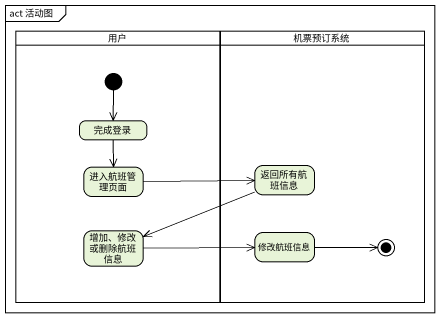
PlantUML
@startuml
mainframe act 活动图
hide empty description
state 用户 <<partition>> {
  state 完成登录
  state 进入航班管理页面
  state "增加、修改或删除航班信息" as 增加_修改或删除航班信息
  [*] --> 完成登录
}
state 机票预订系统 <<partition>> {
  state 返回所有航班信息
  state 修改航班信息
  修改航班信息 -right-> [*]
}
完成登录 --> 进入航班管理页面
进入航班管理页面 -right-> 返回所有航班信息
返回所有航班信息 -left-> 增加_修改或删除航班信息
增加_修改或删除航班信息 -right-> 修改航班信息
@enduml
